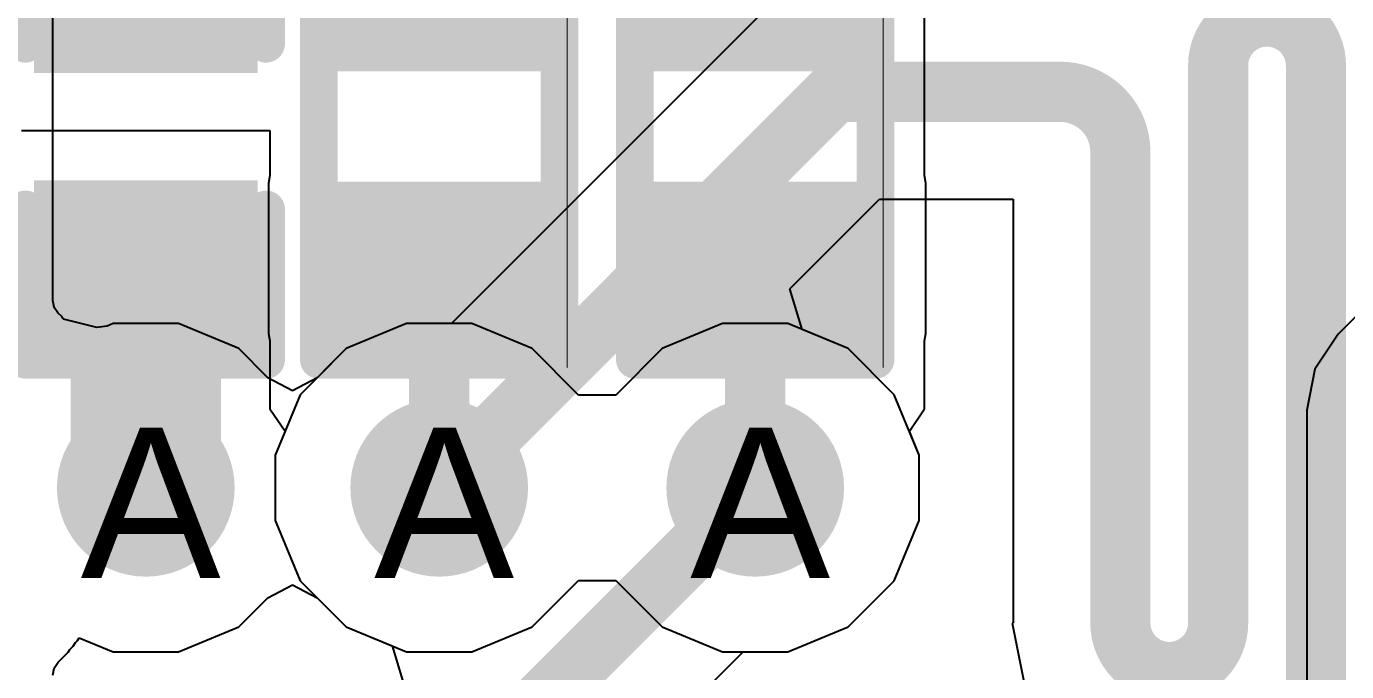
# Model space of a CAD drawing. Header units: inches. Extents: x 0 to 5271, y 0 to 5417.
# Drawn here: x 50.848 to 55.307, y 74.919 to 77.097 of the extents above; entities that cross this region are included whole.
import ezdxf

# ---------------------------------------------------------------- set-up
doc = ezdxf.new("R2010")
doc.units = ezdxf.units.IN
for name, color, linetype in [('Bottom Layer', 5, 'Continuous'), ('Bottom Overlay', 54, 'Continuous'), ('Bottom Paste', 16, 'Continuous'), ('Bottom Solder', 6, 'Continuous'), ('Drill Drawing', 1, 'Continuous'), ('L2_GND1', 16, 'Continuous'), ('L3_SIG1', 76, 'Continuous'), ('L4_PWR', 90, 'Continuous'), ('L5_GND2', 156, 'Continuous'), ('L6_SIG2', 130, 'Continuous'), ('L7_GND3', 216, 'Continuous'), ('Top Layer', 1, 'Continuous'), ('Via Holes', 16, 'Continuous')]:
    doc.layers.add(name, color=color, linetype=linetype)
doc.styles.add('Arial', font='', dxfattribs={"height": 0.2})
doc.styles.get('Arial').set_extended_font_data('Arial')

# ---------------------------------------------------------------- blocks, each defined once
blk = doc.blocks.new('R___0402_B_59')
at = {"layer": 'Bottom Layer'}
for points in [[(-0.24131524, 0.31749492), (-0.2413152399999999, -0.31750508), (-0.69851524, -0.31750508), (-0.69851524, 0.31749492)], [(0.6984847599999999, 0.31749492), (0.6984847599999999, -0.31750508), (0.24128476, -0.31750508), (0.2412847599999999, 0.31749492)]]:
    blk.add_hatch(color=5, dxfattribs=at).paths.add_polyline_path(points)
at = {"layer": 'Bottom Paste'}
for points in [[(-0.24131524, 0.31749492), (-0.2413152399999999, -0.31750508), (-0.69851524, -0.31750508), (-0.69851524, 0.31749492)], [(0.6984847599999999, 0.31749492), (0.6984847599999999, -0.31750508), (0.24128476, -0.31750508), (0.2412847599999999, 0.31749492)]]:
    blk.add_hatch(color=16, dxfattribs=at).paths.add_polyline_path(points)
at = {"layer": 'Bottom Solder'}
for points in [[(-0.18631408, 0.37249608), (-0.1863140799999999, -0.37250624), (-0.7535164, -0.37250624), (-0.7535164, 0.37249608)], [(0.75348592, 0.37249608), (0.75348592, -0.37250624), (0.1862836, -0.37250624), (0.1862835999999999, 0.37249608)]]:
    blk.add_hatch(color=6, dxfattribs=at).paths.add_polyline_path(points)
at = {"layer": 'Bottom Overlay'}
for points in [[(-0.78741524, -0.40640508, 0.127, 0.127, 0), (-0.78741524, 0.40639492, 0.127, 0.127, 0)], [(0.7873847599999999, 0.40639492, 0.127, 0.127, 0), (-0.78741524, 0.40639492, 0.127, 0.127, 0)], [(0.7873847599999999, -0.40640508, 0.127, 0.127, 0), (0.7873847599999999, 0.40639492, 0.127, 0.127, 0)], [(0.8127847599999999, 0.43179492, 0.0032258, 0.0032258, 0), (-0.8128152399999998, 0.43179492, 0.0032258, 0.0032258, 0)], [(0.7873847599999999, -0.40640508, 0.127, 0.127, 0), (-0.78741524, -0.40640508, 0.127, 0.127, 0)]]:
    blk.add_lwpolyline(points, format="xyseb", dxfattribs=at)
for points in [[(-0.8191652399999999, 0.40639492, 0.0635, 0.0635, 1), (-0.7556652399999999, 0.40639492, 0.0635, 0.0635, 1)], [(-0.8191652399999999, 0.40639492, 0.0635, 0.0635, 1), (-0.7556652399999999, 0.40639492, 0.0635, 0.0635, 1)], [(0.75563476, 0.40639492, 0.0635, 0.0635, 1), (0.8191347599999999, 0.40639492, 0.0635, 0.0635, 1)], [(0.75563476, 0.40639492, 0.0635, 0.0635, 1), (0.8191347599999999, 0.40639492, 0.0635, 0.0635, 1)], [(-0.8136204199999999, 0.43179492, 0.0016129, 0.0016129, 1), (-0.81201006, 0.43179492, 0.0016129, 0.0016129, 1)], [(0.81197958, 0.43179492, 0.0016129, 0.0016129, 1), (0.81358994, 0.43179492, 0.0016129, 0.0016129, 1)], [(-0.8191652399999999, -0.40640508, 0.0635, 0.0635, 1), (-0.7556652399999999, -0.40640508, 0.0635, 0.0635, 1)], [(-0.8191652399999999, -0.40640508, 0.0635, 0.0635, 1), (-0.7556652399999999, -0.40640508, 0.0635, 0.0635, 1)], [(0.75563476, -0.40640508, 0.0635, 0.0635, 1), (0.8191347599999999, -0.40640508, 0.0635, 0.0635, 1)], [(0.75563476, -0.40640508, 0.0635, 0.0635, 1), (0.8191347599999999, -0.40640508, 0.0635, 0.0635, 1)]]:
    blk.add_lwpolyline(points, format="xyseb", close=True, dxfattribs=at)
blk = doc.blocks.new('R___0402_B_61')
at = {"layer": 'Bottom Layer'}
for points in [[(-0.24130762, 0.31748476), (-0.2413076199999999, -0.31751524), (-0.6985076199999999, -0.31751524), (-0.6985076199999999, 0.31748476)], [(0.6984923799999999, 0.31748476), (0.6984923799999999, -0.31751524), (0.24129238, -0.31751524), (0.2412923799999999, 0.31748476)]]:
    blk.add_hatch(color=5, dxfattribs=at).paths.add_polyline_path(points)
at = {"layer": 'Bottom Paste'}
for points in [[(-0.24130762, 0.31748476), (-0.2413076199999999, -0.31751524), (-0.6985076199999999, -0.31751524), (-0.6985076199999999, 0.31748476)], [(0.6984923799999999, 0.31748476), (0.6984923799999999, -0.31751524), (0.24129238, -0.31751524), (0.2412923799999999, 0.31748476)]]:
    blk.add_hatch(color=16, dxfattribs=at).paths.add_polyline_path(points)
at = {"layer": 'Bottom Solder'}
for points in [[(-0.18630646, 0.37248592), (-0.18630646, -0.3725164), (-0.75350878, -0.3725164), (-0.75350878, 0.37248592)], [(0.7534935399999999, 0.37248592), (0.7534935399999999, -0.3725164), (0.18629122, -0.3725164), (0.18629122, 0.37248592)]]:
    blk.add_hatch(color=6, dxfattribs=at).paths.add_polyline_path(points)
at = {"layer": 'Bottom Overlay'}
for points in [[(-0.78740762, -0.40641524, 0.127, 0.127, 0), (-0.78740762, 0.40638476, 0.127, 0.127, 0)], [(0.78739238, 0.40638476, 0.127, 0.127, 0), (-0.78740762, 0.40638476, 0.127, 0.127, 0)], [(0.78739238, -0.40641524, 0.127, 0.127, 0), (0.78739238, 0.40638476, 0.127, 0.127, 0)], [(0.81279238, 0.43178476, 0.0032258, 0.0032258, 0), (-0.8128076200000001, 0.43178476, 0.0032258, 0.0032258, 0)], [(0.78739238, -0.40641524, 0.127, 0.127, 0), (-0.78740762, -0.40641524, 0.127, 0.127, 0)]]:
    blk.add_lwpolyline(points, format="xyseb", dxfattribs=at)
for points in [[(-0.81915762, 0.40638476, 0.0635, 0.0635, 1), (-0.7556576199999999, 0.40638476, 0.0635, 0.0635, 1)], [(-0.81915762, 0.40638476, 0.0635, 0.0635, 1), (-0.7556576199999999, 0.40638476, 0.0635, 0.0635, 1)], [(0.75564238, 0.40638476, 0.0635, 0.0635, 1), (0.81914238, 0.40638476, 0.0635, 0.0635, 1)], [(0.75564238, 0.40638476, 0.0635, 0.0635, 1), (0.81914238, 0.40638476, 0.0635, 0.0635, 1)], [(-0.8136127999999999, 0.43178476, 0.0016129, 0.0016129, 1), (-0.81200244, 0.43178476, 0.0016129, 0.0016129, 1)], [(0.8119872, 0.43178476, 0.0016129, 0.0016129, 1), (0.8135975599999999, 0.43178476, 0.0016129, 0.0016129, 1)], [(-0.81915762, -0.40641524, 0.0635, 0.0635, 1), (-0.7556576199999999, -0.40641524, 0.0635, 0.0635, 1)], [(-0.81915762, -0.40641524, 0.0635, 0.0635, 1), (-0.7556576199999999, -0.40641524, 0.0635, 0.0635, 1)], [(0.75564238, -0.40641524, 0.0635, 0.0635, 1), (0.81914238, -0.40641524, 0.0635, 0.0635, 1)], [(0.75564238, -0.40641524, 0.0635, 0.0635, 1), (0.81914238, -0.40641524, 0.0635, 0.0635, 1)]]:
    blk.add_lwpolyline(points, format="xyseb", close=True, dxfattribs=at)
blk = doc.blocks.new('CAP_0402_B_568')
at = {"layer": 'Bottom Layer'}
for points in [[(-0.24130508, 0.31748222), (-0.2413050799999999, -0.31751778), (-0.6985050799999999, -0.31751778), (-0.6985050799999999, 0.31748222)], [(0.69849492, 0.31748222), (0.69849492, -0.31751778), (0.24129492, -0.31751778), (0.24129492, 0.31748222)]]:
    blk.add_hatch(color=5, dxfattribs=at).paths.add_polyline_path(points)
at = {"layer": 'Bottom Paste'}
for points in [[(-0.24130508, 0.31748222), (-0.2413050799999999, -0.31751778), (-0.6985050799999999, -0.31751778), (-0.6985050799999999, 0.31748222)], [(0.69849492, 0.31748222), (0.69849492, -0.31751778), (0.24129492, -0.31751778), (0.24129492, 0.31748222)]]:
    blk.add_hatch(color=16, dxfattribs=at).paths.add_polyline_path(points)
at = {"layer": 'Bottom Solder'}
for points in [[(-0.1813052, 0.3774821), (-0.1813051999999999, -0.37751766), (-0.75850496, -0.37751766), (-0.75850496, 0.3774821)], [(0.7584947999999999, 0.3774821), (0.7584947999999999, -0.37751766), (0.18129504, -0.37751766), (0.1812950399999999, 0.3774821)]]:
    blk.add_hatch(color=6, dxfattribs=at).paths.add_polyline_path(points)
at = {"layer": 'Bottom Overlay'}
for points in [[(-0.27940508, 0.40638222, 0.127, 0.127, 0), (-0.7874050799999999, 0.40638222, 0.127, 0.127, 0)], [(-0.7874050799999999, -0.40641778, 0.127, 0.127, 0), (-0.7874050799999999, 0.40638222, 0.127, 0.127, 0)], [(0.78739492, 0.40638222, 0.127, 0.127, 0), (0.27939492, 0.40638222, 0.127, 0.127, 0)], [(0.78739492, -0.40641778, 0.127, 0.127, 0), (0.78739492, 0.40638222, 0.127, 0.127, 0)], [(-0.27940508, -0.40641778, 0.127, 0.127, 0), (-0.7874050799999999, -0.40641778, 0.127, 0.127, 0)], [(0.78739492, -0.40641778, 0.127, 0.127, 0), (0.27939492, -0.40641778, 0.127, 0.127, 0)]]:
    blk.add_lwpolyline(points, format="xyseb", dxfattribs=at)
for points in [[(-0.8191550799999999, 0.40638222, 0.0635, 0.0635, 1), (-0.75565508, 0.40638222, 0.0635, 0.0635, 1)], [(-0.8191550799999999, 0.40638222, 0.0635, 0.0635, 1), (-0.75565508, 0.40638222, 0.0635, 0.0635, 1)], [(-0.31115508, 0.40638222, 0.0635, 0.0635, 1), (-0.24765508, 0.40638222, 0.0635, 0.0635, 1)], [(0.24764492, 0.40638222, 0.0635, 0.0635, 1), (0.31114492, 0.40638222, 0.0635, 0.0635, 1)], [(0.7556449199999999, 0.40638222, 0.0635, 0.0635, 1), (0.81914492, 0.40638222, 0.0635, 0.0635, 1)], [(0.7556449199999999, 0.40638222, 0.0635, 0.0635, 1), (0.81914492, 0.40638222, 0.0635, 0.0635, 1)], [(-0.8191550799999999, -0.40641778, 0.0635, 0.0635, 1), (-0.75565508, -0.40641778, 0.0635, 0.0635, 1)], [(-0.8191550799999999, -0.40641778, 0.0635, 0.0635, 1), (-0.75565508, -0.40641778, 0.0635, 0.0635, 1)], [(-0.31115508, -0.40641778, 0.0635, 0.0635, 1), (-0.24765508, -0.40641778, 0.0635, 0.0635, 1)], [(0.24764492, -0.40641778, 0.0635, 0.0635, 1), (0.31114492, -0.40641778, 0.0635, 0.0635, 1)], [(0.7556449199999999, -0.40641778, 0.0635, 0.0635, 1), (0.81914492, -0.40641778, 0.0635, 0.0635, 1)], [(0.7556449199999999, -0.40641778, 0.0635, 0.0635, 1), (0.81914492, -0.40641778, 0.0635, 0.0635, 1)]]:
    blk.add_lwpolyline(points, format="xyseb", close=True, dxfattribs=at)

msp = doc.modelspace()

# ---------------------------------------------------------------- hatches: boundary and pattern name
at = {"layer": 'Bottom Layer'}
for points in [[(51.56875132, 76.56830508), (50.93375132, 76.56830508), (50.93375132, 76.06030507999999), (51.56875132, 76.06030507999999)], [(52.55970692, 76.56830508), (51.92470692, 76.56830508), (51.92470692, 76.06030507999999), (52.55970692, 76.06030507999999)], [(53.62691332, 76.56830508), (52.99191331999999, 76.56830508), (52.99191331999999, 76.06030507999999), (53.62691332, 76.06030507999999)]]:
    msp.add_hatch(color=5, dxfattribs=at).paths.add_polyline_path(points)
h = msp.add_hatch(color=5, dxfattribs=at)
edge = h.paths.add_edge_path()
edge.add_arc((51.25125131999999, 75.53960507999999), 0.2999994, 0, 360)
h = msp.add_hatch(color=5, dxfattribs=at)
edge = h.paths.add_edge_path()
edge.add_arc((52.24220692, 75.53960507999999), 0.2999994, 0, 360)
h = msp.add_hatch(color=5, dxfattribs=at)
edge = h.paths.add_edge_path()
edge.add_arc((53.30941332, 75.53960507999999), 0.2999994, 0, 360)
at = {"layer": 'L2_GND1'}
h = msp.add_hatch(color=16, dxfattribs=at)
edge = h.paths.add_edge_path()
edge.add_arc((51.25125131999999, 75.53960507999999), 0.2999994, 0, 360)
h = msp.add_hatch(color=16, dxfattribs=at)
edge = h.paths.add_edge_path()
edge.add_arc((52.24220692, 75.53960507999999), 0.2999994, 0, 360)
h = msp.add_hatch(color=16, dxfattribs=at)
edge = h.paths.add_edge_path()
edge.add_arc((53.30941332, 75.53960507999999), 0.2999994, 0, 360)
at = {"layer": 'L3_SIG1'}
h = msp.add_hatch(color=76, dxfattribs=at)
edge = h.paths.add_edge_path()
edge.add_arc((51.25125131999999, 75.53960507999999), 0.2999994, 0, 360)
h = msp.add_hatch(color=76, dxfattribs=at)
edge = h.paths.add_edge_path()
edge.add_arc((52.24220692, 75.53960507999999), 0.2999994, 0, 360)
h = msp.add_hatch(color=76, dxfattribs=at)
edge = h.paths.add_edge_path()
edge.add_arc((53.30941332, 75.53960507999999), 0.2999994, 0, 360)
at = {"layer": 'L4_PWR'}
h = msp.add_hatch(color=90, dxfattribs=at)
edge = h.paths.add_edge_path()
edge.add_arc((51.25125131999999, 75.53960507999999), 0.2999994, 0, 360)
h = msp.add_hatch(color=90, dxfattribs=at)
edge = h.paths.add_edge_path()
edge.add_arc((52.24220692, 75.53960507999999), 0.2999994, 0, 360)
h = msp.add_hatch(color=90, dxfattribs=at)
edge = h.paths.add_edge_path()
edge.add_arc((53.30941332, 75.53960507999999), 0.2999994, 0, 360)
at = {"layer": 'L5_GND2'}
h = msp.add_hatch(color=156, dxfattribs=at)
edge = h.paths.add_edge_path()
edge.add_arc((51.25125131999999, 75.53960507999999), 0.2999994, 0, 360)
h = msp.add_hatch(color=156, dxfattribs=at)
edge = h.paths.add_edge_path()
edge.add_arc((52.24220692, 75.53960507999999), 0.2999994, 0, 360)
h = msp.add_hatch(color=156, dxfattribs=at)
edge = h.paths.add_edge_path()
edge.add_arc((53.30941332, 75.53960507999999), 0.2999994, 0, 360)
at = {"layer": 'L6_SIG2'}
h = msp.add_hatch(color=130, dxfattribs=at)
edge = h.paths.add_edge_path()
edge.add_arc((51.25125131999999, 75.53960507999999), 0.2999994, 0, 360)
h = msp.add_hatch(color=130, dxfattribs=at)
edge = h.paths.add_edge_path()
edge.add_arc((52.24220692, 75.53960507999999), 0.2999994, 0, 360)
h = msp.add_hatch(color=130, dxfattribs=at)
edge = h.paths.add_edge_path()
edge.add_arc((53.30941332, 75.53960507999999), 0.2999994, 0, 360)
at = {"layer": 'L7_GND3'}
h = msp.add_hatch(color=216, dxfattribs=at)
edge = h.paths.add_edge_path()
edge.add_arc((51.25125131999999, 75.53960507999999), 0.2999994, 0, 360)
h = msp.add_hatch(color=216, dxfattribs=at)
edge = h.paths.add_edge_path()
edge.add_arc((52.24220692, 75.53960507999999), 0.2999994, 0, 360)
h = msp.add_hatch(color=216, dxfattribs=at)
edge = h.paths.add_edge_path()
edge.add_arc((53.30941332, 75.53960507999999), 0.2999994, 0, 360)
at = {"layer": 'Top Layer'}
h = msp.add_hatch(color=1, dxfattribs=at)
edge = h.paths.add_edge_path()
edge.add_arc((51.25125131999999, 75.53960507999999), 0.2999994, 0, 360)
h = msp.add_hatch(color=1, dxfattribs=at)
edge = h.paths.add_edge_path()
edge.add_arc((52.24220692, 75.53960507999999), 0.2999994, 0, 360)
h = msp.add_hatch(color=1, dxfattribs=at)
edge = h.paths.add_edge_path()
edge.add_arc((53.30941332, 75.53960507999999), 0.2999994, 0, 360)
at = {"layer": 'Via Holes'}
h = msp.add_hatch(color=7, dxfattribs=at)
edge = h.paths.add_edge_path()
edge.add_arc((51.25125131999999, 75.53960507999999), 0.1499997, 0, 360)
h = msp.add_hatch(color=7, dxfattribs=at)
edge = h.paths.add_edge_path()
edge.add_arc((52.24220692, 75.53960507999999), 0.1499997, 0, 360)
h = msp.add_hatch(color=7, dxfattribs=at)
edge = h.paths.add_edge_path()
edge.add_arc((53.30941332, 75.53960507999999), 0.1499997, 0, 360)

# ---------------------------------------------------------------- linework, layer by layer
at = {"layer": 'Bottom Layer'}
for p, q in [((53.88091332, 76.59332153999999), (53.88091332, 77.48544066)), ((50.83179572, 76.74610508), (51.67070692, 76.74610508)), ((51.67070692, 76.74610508), (51.67070692, 76.59332153999999)), ((51.67070692, 76.59332153999999), (51.66573106, 76.56830508)), ((51.66573106, 76.56830508), (51.66573106, 76.06030507999999)), ((53.88588918, 76.56830508), (53.88091332, 76.59332153999999)), ((53.88588918, 76.06030507999999), (53.88588918, 76.56830508)), ((51.66573106, 76.06030507999999), (51.67070692, 76.03528861999999)), ((51.67070692, 76.03528861999999), (51.67070692, 75.80630507999999)), ((53.88091332, 76.03528861999999), (53.88588918, 76.06030507999999)), ((53.88091332, 75.80630507999999), (53.88091332, 76.03528861999999)), ((51.67070692, 75.80630507999999), (51.67070438, 75.80630507999999)), ((51.67070438, 75.80630507999999), (51.72152724, 75.73024477999999)), ((53.830093, 75.73024477999999), (53.88091585999999, 75.80630507999999)), ((53.88091585999999, 75.80630507999999), (53.88091332, 75.80630507999999)), ((51.72152724, 75.73024477999999), (51.68820752, 75.64980298)), ((53.86341272, 75.64980298), (53.830093, 75.73024477999999)), ((51.68820752, 75.64980298), (51.68820752, 75.42940718)), ((53.86341272, 75.42940718), (53.86341272, 75.64980298)), ((51.68820752, 75.42940718), (51.77254822, 75.22579062)), ((53.77907201999999, 75.22579062), (53.86341272, 75.42940718)), ((51.77254822, 75.22579062), (51.92839246, 75.06994637999999)), ((52.55602138, 75.06994637999999), (52.71186562, 75.22579062)), ((52.71186562, 75.22579062), (52.71231012, 75.2268625)), ((52.71231012, 75.2268625), (52.83931011999999, 75.2268625)), ((52.83931011999999, 75.2268625), (52.83975462, 75.22579062)), ((52.83975462, 75.22579062), (52.99559885999999, 75.06994637999999)), ((53.62322778, 75.06994637999999), (53.77907201999999, 75.22579062)), ((51.92839246, 75.06994637999999), (52.13200902, 74.98560567999999)), ((52.35240482, 74.98560567999999), (52.55602138, 75.06994637999999)), ((52.99559885999999, 75.06994637999999), (53.19921542, 74.98560567999999)), ((53.41961121999999, 74.98560567999999), (53.62322778, 75.06994637999999)), ((52.13200902, 74.98560567999999), (52.35240482, 74.98560567999999)), ((53.19921542, 74.98560567999999), (53.41961121999999, 74.98560567999999))]:
    msp.add_line(p, q, dxfattribs=at)
for points in [[(51.25125131999999, 75.53960507999999, 0.508, 0.508, 0), (51.25125131999999, 76.28890507999999, 0.508, 0.508, 0)], [(52.24220692, 75.53960507999999, 0.2032, 0.2032, 0), (52.24220692, 76.28890507999999, 0.2032, 0.2032, 0)], [(53.30941332, 75.53960507999999, 0.2032, 0.2032, 0), (53.30941332, 76.28890507999999, 0.2032, 0.2032, 0)]]:
    msp.add_lwpolyline(points, format="xyseb", dxfattribs=at)
for points in [[(51.12425132, 76.28890507999999, 0.254, 0.254, 1), (51.37825132, 76.28890507999999, 0.254, 0.254, 1)], [(52.19140692, 76.28890507999999, 0.1016, 0.1016, 1), (52.29300692, 76.28890507999999, 0.1016, 0.1016, 1)], [(53.25861332, 76.28890507999999, 0.1016, 0.1016, 1), (53.36021332, 76.28890507999999, 0.1016, 0.1016, 1)], [(51.12425132, 75.53960507999999, 0.254, 0.254, 1), (51.37825132, 75.53960507999999, 0.254, 0.254, 1)], [(52.19140692, 75.53960507999999, 0.1016, 0.1016, 1), (52.29300692, 75.53960507999999, 0.1016, 0.1016, 1)], [(53.25861332, 75.53960507999999, 0.1016, 0.1016, 1), (53.36021332, 75.53960507999999, 0.1016, 0.1016, 1)]]:
    msp.add_lwpolyline(points, format="xyseb", close=True, dxfattribs=at)
at = {"layer": 'L2_GND1'}
for p, q in [((52.13200902, 76.09360448), (51.92839246, 76.00926378)), ((52.35240482, 76.09360448), (52.13200902, 76.09360448)), ((52.55602138, 76.00926378), (52.35240482, 76.09360448)), ((53.19921542, 76.09360448), (52.99559885999999, 76.00926378)), ((53.41961121999999, 76.09360448), (53.19921542, 76.09360448)), ((53.62322778, 76.00926378), (53.41961121999999, 76.09360448)), ((51.92839246, 76.00926378), (51.77254822, 75.85341953999999)), ((52.71186562, 75.85341953999999), (52.55602138, 76.00926378)), ((52.99559885999999, 76.00926378), (52.83975462, 75.85341953999999)), ((53.77907201999999, 75.85341953999999), (53.62322778, 76.00926378)), ((51.77254822, 75.85341953999999), (51.68820752, 75.64980298)), ((52.71231012, 75.85234766), (52.71186562, 75.85341953999999)), ((52.83931011999999, 75.85234766), (52.71231012, 75.85234766)), ((52.83975462, 75.85341953999999), (52.83931011999999, 75.85234766)), ((53.86341272, 75.64980298), (53.77907201999999, 75.85341953999999)), ((51.68820752, 75.64980298), (51.68820752, 75.42940718)), ((53.86341272, 75.42940718), (53.86341272, 75.64980298)), ((51.68820752, 75.42940718), (51.77254822, 75.22579062)), ((53.77907201999999, 75.22579062), (53.86341272, 75.42940718)), ((51.77254822, 75.22579062), (51.92839246, 75.06994637999999)), ((52.55602138, 75.06994637999999), (52.71186562, 75.22579062)), ((52.71186562, 75.22579062), (52.71231012, 75.2268625)), ((52.71231012, 75.2268625), (52.83931011999999, 75.2268625)), ((52.83931011999999, 75.2268625), (52.83975462, 75.22579062)), ((52.83975462, 75.22579062), (52.99559885999999, 75.06994637999999)), ((53.62322778, 75.06994637999999), (53.77907201999999, 75.22579062)), ((51.92839246, 75.06994637999999), (52.13200902, 74.98560567999999)), ((52.35240482, 74.98560567999999), (52.55602138, 75.06994637999999)), ((52.99559885999999, 75.06994637999999), (53.19921542, 74.98560567999999)), ((53.41961121999999, 74.98560567999999), (53.62322778, 75.06994637999999)), ((52.13200902, 74.98560567999999), (52.35240482, 74.98560567999999)), ((53.19921542, 74.98560567999999), (53.41961121999999, 74.98560567999999))]:
    msp.add_line(p, q, dxfattribs=at)
at = {"layer": 'L3_SIG1'}
for p, q in [((52.13200902, 76.09360448), (51.92839246, 76.00926378)), ((52.35240482, 76.09360448), (52.13200902, 76.09360448)), ((52.55602138, 76.00926378), (52.35240482, 76.09360448)), ((53.19921542, 76.09360448), (52.99559885999999, 76.00926378)), ((53.41961121999999, 76.09360448), (53.19921542, 76.09360448)), ((53.62322778, 76.00926378), (53.41961121999999, 76.09360448)), ((51.92839246, 76.00926378), (51.77254822, 75.85341953999999)), ((52.71186562, 75.85341953999999), (52.55602138, 76.00926378)), ((52.99559885999999, 76.00926378), (52.83975462, 75.85341953999999)), ((53.77907201999999, 75.85341953999999), (53.62322778, 76.00926378)), ((51.77254822, 75.85341953999999), (51.68820752, 75.64980298)), ((52.71231012, 75.85234766), (52.71186562, 75.85341953999999)), ((52.83931011999999, 75.85234766), (52.71231012, 75.85234766)), ((52.83975462, 75.85341953999999), (52.83931011999999, 75.85234766)), ((53.86341272, 75.64980298), (53.77907201999999, 75.85341953999999)), ((51.68820752, 75.64980298), (51.68820752, 75.42940718)), ((53.86341272, 75.42940718), (53.86341272, 75.64980298)), ((51.68820752, 75.42940718), (51.77254822, 75.22579062)), ((53.77907201999999, 75.22579062), (53.86341272, 75.42940718)), ((51.77254822, 75.22579062), (51.92839246, 75.06994637999999)), ((52.55602138, 75.06994637999999), (52.71186562, 75.22579062)), ((52.71186562, 75.22579062), (52.71231012, 75.2268625)), ((52.71231012, 75.2268625), (52.83931011999999, 75.2268625)), ((52.83931011999999, 75.2268625), (52.83975462, 75.22579062)), ((52.83975462, 75.22579062), (52.99559885999999, 75.06994637999999)), ((53.62322778, 75.06994637999999), (53.77907201999999, 75.22579062)), ((51.92839246, 75.06994637999999), (52.13200902, 74.98560567999999)), ((52.35240482, 74.98560567999999), (52.55602138, 75.06994637999999)), ((52.99559885999999, 75.06994637999999), (53.19921542, 74.98560567999999)), ((53.41961121999999, 74.98560567999999), (53.62322778, 75.06994637999999)), ((52.13200902, 74.98560567999999), (52.35240482, 74.98560567999999)), ((53.19921542, 74.98560567999999), (53.41961121999999, 74.98560567999999))]:
    msp.add_line(p, q, dxfattribs=at)
at = {"layer": 'L4_PWR'}
for p, q in [((50.93743686000001, 76.17223018), (50.93743686000001, 77.36939314)), ((50.94207744, 76.14889266), (50.93743686000001, 76.17223018)), ((50.94224254, 76.1484888), (50.94207744, 76.14889266)), ((50.95420086, 76.13029478), (50.94224254, 76.1484888)), ((50.96894047999999, 76.11611904), (50.95420086, 76.13029478)), ((50.97035018, 76.11289323999999), (50.96894047999999, 76.11611904)), ((50.97290287999999, 76.11026942), (50.97035018, 76.11289323999999)), ((50.97374616, 76.10897401999999), (50.97290287999999, 76.11026942)), ((51.0861945, 76.08019073999999), (50.97374616, 76.10897401999999)), ((51.12132777999999, 76.0854333), (51.0861945, 76.08019073999999)), ((51.14105342, 76.09360448), (51.12132777999999, 76.0854333)), ((51.36144922, 76.09360448), (51.14105342, 76.09360448)), ((51.56506578, 76.00926378), (51.36144922, 76.09360448)), ((52.13200902, 76.09360448), (51.92839246, 76.00926378)), ((52.35240482, 76.09360448), (52.13200902, 76.09360448)), ((52.55602138, 76.00926378), (52.35240482, 76.09360448)), ((53.19921542, 76.09360448), (52.99559885999999, 76.00926378)), ((53.41961121999999, 76.09360448), (53.19921542, 76.09360448)), ((53.62322778, 76.00926378), (53.41961121999999, 76.09360448)), ((51.66376256, 75.910567), (51.56506578, 76.00926378)), ((51.92839246, 76.00926378), (51.82969568, 75.910567)), ((52.71186562, 75.85341953999999), (52.55602138, 76.00926378)), ((52.99559885999999, 76.00926378), (52.83975462, 75.85341953999999)), ((53.77907201999999, 75.85341953999999), (53.62322778, 76.00926378)), ((51.74672912, 75.86698567999998), (51.66376256, 75.910567)), ((51.82969568, 75.910567), (51.74672912, 75.86698567999998)), ((52.71231012, 75.85234766), (52.71186562, 75.85341953999999)), ((52.83931011999999, 75.85234766), (52.71231012, 75.85234766)), ((52.83975462, 75.85341953999999), (52.83931011999999, 75.85234766)), ((53.86341272, 75.64980298), (53.77907201999999, 75.85341953999999)), ((53.86341272, 75.42940718), (53.86341272, 75.64980298)), ((53.77907201999999, 75.22579062), (53.86341272, 75.42940718)), ((52.55602138, 75.06994637999999), (52.71186562, 75.22579062)), ((52.71186562, 75.22579062), (52.71231012, 75.2268625)), ((52.71231012, 75.2268625), (52.83931011999999, 75.2268625)), ((52.83931011999999, 75.2268625), (52.83975462, 75.22579062)), ((52.83975462, 75.22579062), (52.99559885999999, 75.06994637999999)), ((53.62322778, 75.06994637999999), (53.77907201999999, 75.22579062)), ((51.66376256, 75.16864316), (51.74672912, 75.21222447999999)), ((51.74672912, 75.21222447999999), (51.82969568, 75.16864316)), ((51.56506578, 75.06994637999999), (51.66376256, 75.16864316)), ((51.82969568, 75.16864316), (51.92839246, 75.06994637999999)), ((51.36144922, 74.98560567999999), (51.56506578, 75.06994637999999)), ((51.92839246, 75.06994637999999), (52.13200902, 74.98560567999999)), ((52.35240482, 74.98560567999999), (52.55602138, 75.06994637999999)), ((52.99559885999999, 75.06994637999999), (53.19921542, 74.98560567999999)), ((53.41961121999999, 74.98560567999999), (53.62322778, 75.06994637999999)), ((50.98912839999999, 74.98497067999999), (50.99473418, 74.9935)), ((50.99473418, 74.9935), (50.9947418, 74.99350507999999)), ((50.9947418, 74.99350507999999), (51.0056257, 75.00455662)), ((51.0056257, 75.00455662), (51.01402802, 75.01734298)), ((51.01402802, 75.01734298), (51.02103588, 75.02445752)), ((51.02103588, 75.02445752), (51.02664166, 75.0329843)), ((51.02664166, 75.0329843), (51.02665435999999, 75.03299192)), ((51.02665435999999, 75.03299192), (51.14105342, 74.98560567999999)), ((50.9421384, 74.93056895999999), (50.9553337, 74.95065527999999)), ((50.9553337, 74.95065527999999), (50.97321784, 74.9688112)), ((50.97321784, 74.9688112), (50.97322799999999, 74.96882644)), ((50.97322799999999, 74.96882644), (50.98912839999999, 74.98497067999999)), ((51.14105342, 74.98560567999999), (51.36144922, 74.98560567999999)), ((52.13200902, 74.98560567999999), (52.35240482, 74.98560567999999)), ((53.19921542, 74.98560567999999), (53.41961121999999, 74.98560567999999)), ((50.93743686000001, 74.90697743999999), (50.94212062, 74.93052578)), ((50.94212062, 74.93052578), (50.9421384, 74.93056895999999))]:
    msp.add_line(p, q, dxfattribs=at)
at = {"layer": 'L5_GND2'}
for p, q in [((52.13200902, 76.09360448), (51.92839246, 76.00926378)), ((52.35240482, 76.09360448), (52.13200902, 76.09360448)), ((52.55602138, 76.00926378), (52.35240482, 76.09360448)), ((53.19921542, 76.09360448), (52.99559885999999, 76.00926378)), ((53.41961121999999, 76.09360448), (53.19921542, 76.09360448)), ((53.62322778, 76.00926378), (53.41961121999999, 76.09360448)), ((51.92839246, 76.00926378), (51.77254822, 75.85341953999999)), ((52.71186562, 75.85341953999999), (52.55602138, 76.00926378)), ((52.99559885999999, 76.00926378), (52.83975462, 75.85341953999999)), ((53.77907201999999, 75.85341953999999), (53.62322778, 76.00926378)), ((51.77254822, 75.85341953999999), (51.68820752, 75.64980298)), ((52.71231012, 75.85234766), (52.71186562, 75.85341953999999)), ((52.83931011999999, 75.85234766), (52.71231012, 75.85234766)), ((52.83975462, 75.85341953999999), (52.83931011999999, 75.85234766)), ((53.86341272, 75.64980298), (53.77907201999999, 75.85341953999999)), ((51.68820752, 75.64980298), (51.68820752, 75.42940718)), ((53.86341272, 75.42940718), (53.86341272, 75.64980298)), ((51.68820752, 75.42940718), (51.77254822, 75.22579062)), ((53.77907201999999, 75.22579062), (53.86341272, 75.42940718)), ((51.77254822, 75.22579062), (51.92839246, 75.06994637999999)), ((52.55602138, 75.06994637999999), (52.71186562, 75.22579062)), ((52.71186562, 75.22579062), (52.71231012, 75.2268625)), ((52.71231012, 75.2268625), (52.83931011999999, 75.2268625)), ((52.83931011999999, 75.2268625), (52.83975462, 75.22579062)), ((52.83975462, 75.22579062), (52.99559885999999, 75.06994637999999)), ((53.62322778, 75.06994637999999), (53.77907201999999, 75.22579062)), ((51.92839246, 75.06994637999999), (52.13200902, 74.98560567999999)), ((52.35240482, 74.98560567999999), (52.55602138, 75.06994637999999)), ((52.99559885999999, 75.06994637999999), (53.19921542, 74.98560567999999)), ((53.41961121999999, 74.98560567999999), (53.62322778, 75.06994637999999)), ((52.13200902, 74.98560567999999), (52.35240482, 74.98560567999999)), ((53.19921542, 74.98560567999999), (53.41961121999999, 74.98560567999999))]:
    msp.add_line(p, q, dxfattribs=at)
at = {"layer": 'L6_SIG2'}
for p, q in [((53.32242574, 77.13257116), (52.28345651999999, 76.09360448)), ((53.42628887999999, 76.21093723999999), (53.72898575999999, 76.51363665999999)), ((53.72898575999999, 76.51363665999999), (54.1800669, 76.51363665999999)), ((54.1800669, 76.51363665999999), (54.1800669, 75.08283687999999)), ((53.46836652, 76.07340894), (53.42628887999999, 76.21093723999999)), ((52.13200902, 76.09360448), (51.92839246, 76.00926378)), ((52.28345651999999, 76.09360448), (52.13200902, 76.09360448)), ((53.62322778, 76.00926378), (53.46836652, 76.07340894)), ((51.92839246, 76.00926378), (51.77254822, 75.85341953999999)), ((53.77907201999999, 75.85341953999999), (53.62322778, 76.00926378)), ((51.77254822, 75.85341953999999), (51.68820752, 75.64980298)), ((53.86341272, 75.64980298), (53.77907201999999, 75.85341953999999)), ((51.68820752, 75.64980298), (51.68820752, 75.42940718)), ((53.86341272, 75.42940718), (53.86341272, 75.64980298)), ((51.68820752, 75.42940718), (51.77254822, 75.22579062)), ((53.77907201999999, 75.22579062), (53.86341272, 75.42940718)), ((51.77254822, 75.22579062), (51.92839246, 75.06994637999999)), ((53.62322778, 75.06994637999999), (53.77907201999999, 75.22579062)), ((54.1800669, 75.08283687999999), (54.17683348, 75.08283687999999)), ((54.17683348, 75.08283687999999), (54.21724488, 74.8796699)), ((51.92839246, 75.06994637999999), (52.08325371999999, 75.00580122)), ((53.41961121999999, 74.98560567999999), (53.62322778, 75.06994637999999)), ((52.08325371999999, 75.00580122), (52.12533135999999, 74.86827292)), ((52.20396722, 73.92140918), (53.26816372, 74.98560567999999)), ((53.26816372, 74.98560567999999), (53.41961121999999, 74.98560567999999))]:
    msp.add_line(p, q, dxfattribs=at)
for points in [[(54.87283411999999, 76.96510388, 0.2032, 0.2032, -0.9999999999999999), (55.20303412, 76.96510388, 0.2032, 0.2032, 0)], [(54.87283411999999, 75.08283687999999, 0.2032, 0.2032, 0), (54.87283411999999, 76.96510388, 0.2032, 0.2032, 0)], [(55.20303412, 74.80629692, 0.2032, 0.2032, 0), (55.20303412, 76.96510388, 0.2032, 0.2032, 0)], [(52.24220692, 75.53960507999999, 0.2032, 0.2032, 0), (53.57880572, 76.87620387999999, 0.2032, 0.2032, 0)], [(53.57880572, 76.87620387999999, 0.2032, 0.2032, 0), (53.90762142, 76.87620387999999, 0.2032, 0.2032, 0)], [(53.90762142, 76.87620387999999, 0.2032, 0.2032, 0), (54.33943411999999, 76.87620387999999, 0.2032, 0.2032, 0)], [(54.33943411999999, 76.87620387999999, 0.2032, 0.2032, -0.4142135623730951), (54.54263412, 76.67300388, 0.2032, 0.2032, 0)], [(54.54263412, 75.08283687999999, 0.2032, 0.2032, 0), (54.54263412, 76.67300388, 0.2032, 0.2032, 0)], [(51.84139999999999, 74.07159175999999, 0.2032, 0.2032, 0), (53.30941332, 75.53960507999999, 0.2032, 0.2032, 0)], [(54.87283411999999, 75.08283687999999, 0.2032, 0.2032, -0.9999999999999999), (54.54263412, 75.08283687999999, 0.2032, 0.2032, 0)]]:
    msp.add_lwpolyline(points, format="xyseb", dxfattribs=at)
for points in [[(54.82203412, 76.96510388, 0.1016, 0.1016, 1), (54.92363412, 76.96510388, 0.1016, 0.1016, 1)], [(54.82203412, 76.96510388, 0.1016, 0.1016, 1), (54.92363412, 76.96510388, 0.1016, 0.1016, 1)], [(55.15223412, 76.96510388, 0.1016, 0.1016, 1), (55.25383411999999, 76.96510388, 0.1016, 0.1016, 1)], [(55.15223412, 76.96510388, 0.1016, 0.1016, 1), (55.25383411999999, 76.96510388, 0.1016, 0.1016, 1)], [(53.52800572, 76.87620387999999, 0.1016, 0.1016, 1), (53.62960571999999, 76.87620387999999, 0.1016, 0.1016, 1)], [(53.52800572, 76.87620387999999, 0.1016, 0.1016, 1), (53.62960571999999, 76.87620387999999, 0.1016, 0.1016, 1)], [(53.85682142, 76.87620387999999, 0.1016, 0.1016, 1), (53.95842142, 76.87620387999999, 0.1016, 0.1016, 1)], [(53.85682142, 76.87620387999999, 0.1016, 0.1016, 1), (53.95842142, 76.87620387999999, 0.1016, 0.1016, 1)], [(54.28863412, 76.87620387999999, 0.1016, 0.1016, 1), (54.39023412, 76.87620387999999, 0.1016, 0.1016, 1)], [(54.28863412, 76.87620387999999, 0.1016, 0.1016, 1), (54.39023412, 76.87620387999999, 0.1016, 0.1016, 1)], [(54.49183412, 76.67300388, 0.1016, 0.1016, 1), (54.59343412, 76.67300388, 0.1016, 0.1016, 1)], [(54.49183412, 76.67300388, 0.1016, 0.1016, 1), (54.59343412, 76.67300388, 0.1016, 0.1016, 1)], [(52.19140692, 75.53960507999999, 0.1016, 0.1016, 1), (52.29300692, 75.53960507999999, 0.1016, 0.1016, 1)], [(53.25861332, 75.53960507999999, 0.1016, 0.1016, 1), (53.36021332, 75.53960507999999, 0.1016, 0.1016, 1)], [(54.49183412, 75.08283687999999, 0.1016, 0.1016, 1), (54.59343412, 75.08283687999999, 0.1016, 0.1016, 1)], [(54.49183412, 75.08283687999999, 0.1016, 0.1016, 1), (54.59343412, 75.08283687999999, 0.1016, 0.1016, 1)], [(54.82203412, 75.08283687999999, 0.1016, 0.1016, 1), (54.92363412, 75.08283687999999, 0.1016, 0.1016, 1)], [(54.82203412, 75.08283687999999, 0.1016, 0.1016, 1), (54.92363412, 75.08283687999999, 0.1016, 0.1016, 1)]]:
    msp.add_lwpolyline(points, format="xyseb", close=True, dxfattribs=at)
at = {"layer": 'L7_GND3'}
for p, q in [((52.13200902, 76.09360448), (51.92839246, 76.00926378)), ((52.35240482, 76.09360448), (52.13200902, 76.09360448)), ((52.55602138, 76.00926378), (52.35240482, 76.09360448)), ((53.19921542, 76.09360448), (52.99559885999999, 76.00926378)), ((53.41961121999999, 76.09360448), (53.19921542, 76.09360448)), ((53.62322778, 76.00926378), (53.41961121999999, 76.09360448)), ((51.92839246, 76.00926378), (51.77254822, 75.85341953999999)), ((52.71186562, 75.85341953999999), (52.55602138, 76.00926378)), ((52.99559885999999, 76.00926378), (52.83975462, 75.85341953999999)), ((53.77907201999999, 75.85341953999999), (53.62322778, 76.00926378)), ((51.77254822, 75.85341953999999), (51.68820752, 75.64980298)), ((52.71231012, 75.85234766), (52.71186562, 75.85341953999999)), ((52.83931011999999, 75.85234766), (52.71231012, 75.85234766)), ((52.83975462, 75.85341953999999), (52.83931011999999, 75.85234766)), ((53.86341272, 75.64980298), (53.77907201999999, 75.85341953999999)), ((51.68820752, 75.64980298), (51.68820752, 75.42940718)), ((53.86341272, 75.42940718), (53.86341272, 75.64980298)), ((51.68820752, 75.42940718), (51.77254822, 75.22579062)), ((53.77907201999999, 75.22579062), (53.86341272, 75.42940718)), ((51.77254822, 75.22579062), (51.92839246, 75.06994637999999)), ((52.55602138, 75.06994637999999), (52.71186562, 75.22579062)), ((52.71186562, 75.22579062), (52.71231012, 75.2268625)), ((52.71231012, 75.2268625), (52.83931011999999, 75.2268625)), ((52.83931011999999, 75.2268625), (52.83975462, 75.22579062)), ((52.83975462, 75.22579062), (52.99559885999999, 75.06994637999999)), ((53.62322778, 75.06994637999999), (53.77907201999999, 75.22579062)), ((51.92839246, 75.06994637999999), (52.13200902, 74.98560567999999)), ((52.35240482, 74.98560567999999), (52.55602138, 75.06994637999999)), ((52.99559885999999, 75.06994637999999), (53.19921542, 74.98560567999999)), ((53.41961121999999, 74.98560567999999), (53.62322778, 75.06994637999999)), ((52.13200902, 74.98560567999999), (52.35240482, 74.98560567999999)), ((53.19921542, 74.98560567999999), (53.41961121999999, 74.98560567999999))]:
    msp.add_line(p, q, dxfattribs=at)
at = {"layer": 'Top Layer'}
for p, q in [((56.35275242, 77.13257116), (55.27807842, 76.0578997)), ((52.13200902, 76.09360448), (51.92839246, 76.00926378)), ((52.35240482, 76.09360448), (52.13200902, 76.09360448)), ((52.55602138, 76.00926378), (52.35240482, 76.09360448)), ((53.19921542, 76.09360448), (52.99559885999999, 76.00926378)), ((53.41961121999999, 76.09360448), (53.19921542, 76.09360448)), ((53.62322778, 76.00926378), (53.41961121999999, 76.09360448)), ((55.27807842, 76.0578997), (55.19948574, 75.94027229999999)), ((51.92839246, 76.00926378), (51.77254822, 75.85341953999999)), ((52.71186562, 75.85341953999999), (52.55602138, 76.00926378)), ((52.99559885999999, 76.00926378), (52.83975462, 75.85341953999999)), ((53.77907201999999, 75.85341953999999), (53.62322778, 76.00926378)), ((55.19948574, 75.94027229999999), (55.17188356, 75.8015248)), ((51.77254822, 75.85341953999999), (51.68820752, 75.64980298)), ((52.71231012, 75.85234766), (52.71186562, 75.85341953999999)), ((52.83931011999999, 75.85234766), (52.71231012, 75.85234766)), ((52.83975462, 75.85341953999999), (52.83931011999999, 75.85234766)), ((53.86341272, 75.64980298), (53.77907201999999, 75.85341953999999)), ((55.17188356, 75.8015248), (55.17188609999999, 75.8015121)), ((55.17188609999999, 75.8015121), (55.17188609999999, 74.8160302)), ((51.68820752, 75.64980298), (51.68820752, 75.42940718)), ((53.86341272, 75.42940718), (53.86341272, 75.64980298)), ((51.68820752, 75.42940718), (51.77254822, 75.22579062)), ((53.77907201999999, 75.22579062), (53.86341272, 75.42940718)), ((51.77254822, 75.22579062), (51.92839246, 75.06994637999999)), ((52.55602138, 75.06994637999999), (52.71186562, 75.22579062)), ((52.71186562, 75.22579062), (52.71231012, 75.2268625)), ((52.71231012, 75.2268625), (52.83931011999999, 75.2268625)), ((52.83931011999999, 75.2268625), (52.83975462, 75.22579062)), ((52.83975462, 75.22579062), (52.99559885999999, 75.06994637999999)), ((53.62322778, 75.06994637999999), (53.77907201999999, 75.22579062)), ((51.92839246, 75.06994637999999), (52.13200902, 74.98560567999999)), ((52.35240482, 74.98560567999999), (52.55602138, 75.06994637999999)), ((52.99559885999999, 75.06994637999999), (53.19921542, 74.98560567999999)), ((53.41961121999999, 74.98560567999999), (53.62322778, 75.06994637999999)), ((52.13200902, 74.98560567999999), (52.35240482, 74.98560567999999)), ((53.19921542, 74.98560567999999), (53.41961121999999, 74.98560567999999))]:
    msp.add_line(p, q, dxfattribs=at)

# ---------------------------------------------------------------- block references
at = {"rotation": 270}
for name, p in [('CAP_0402_B_568', (51.25126909999999, 76.7588)), ('R___0402_B_59', (52.24221199999999, 76.75878983999999)), ('R___0402_B_61', (53.30942855999999, 76.75879746))]:
    msp.add_blockref(name, p, dxfattribs=at)

# ---------------------------------------------------------------- texts
at = {"layer": 'Drill Drawing', "style": 'Arial'}
for p in [(51.03117302, 75.23488889999999), (52.02212862, 75.23488889999999), (53.08933501999999, 75.23488889999999)]:
    msp.add_text('A', height=0.508, dxfattribs=at).set_placement(p)

doc.saveas('drawing.dxf')
